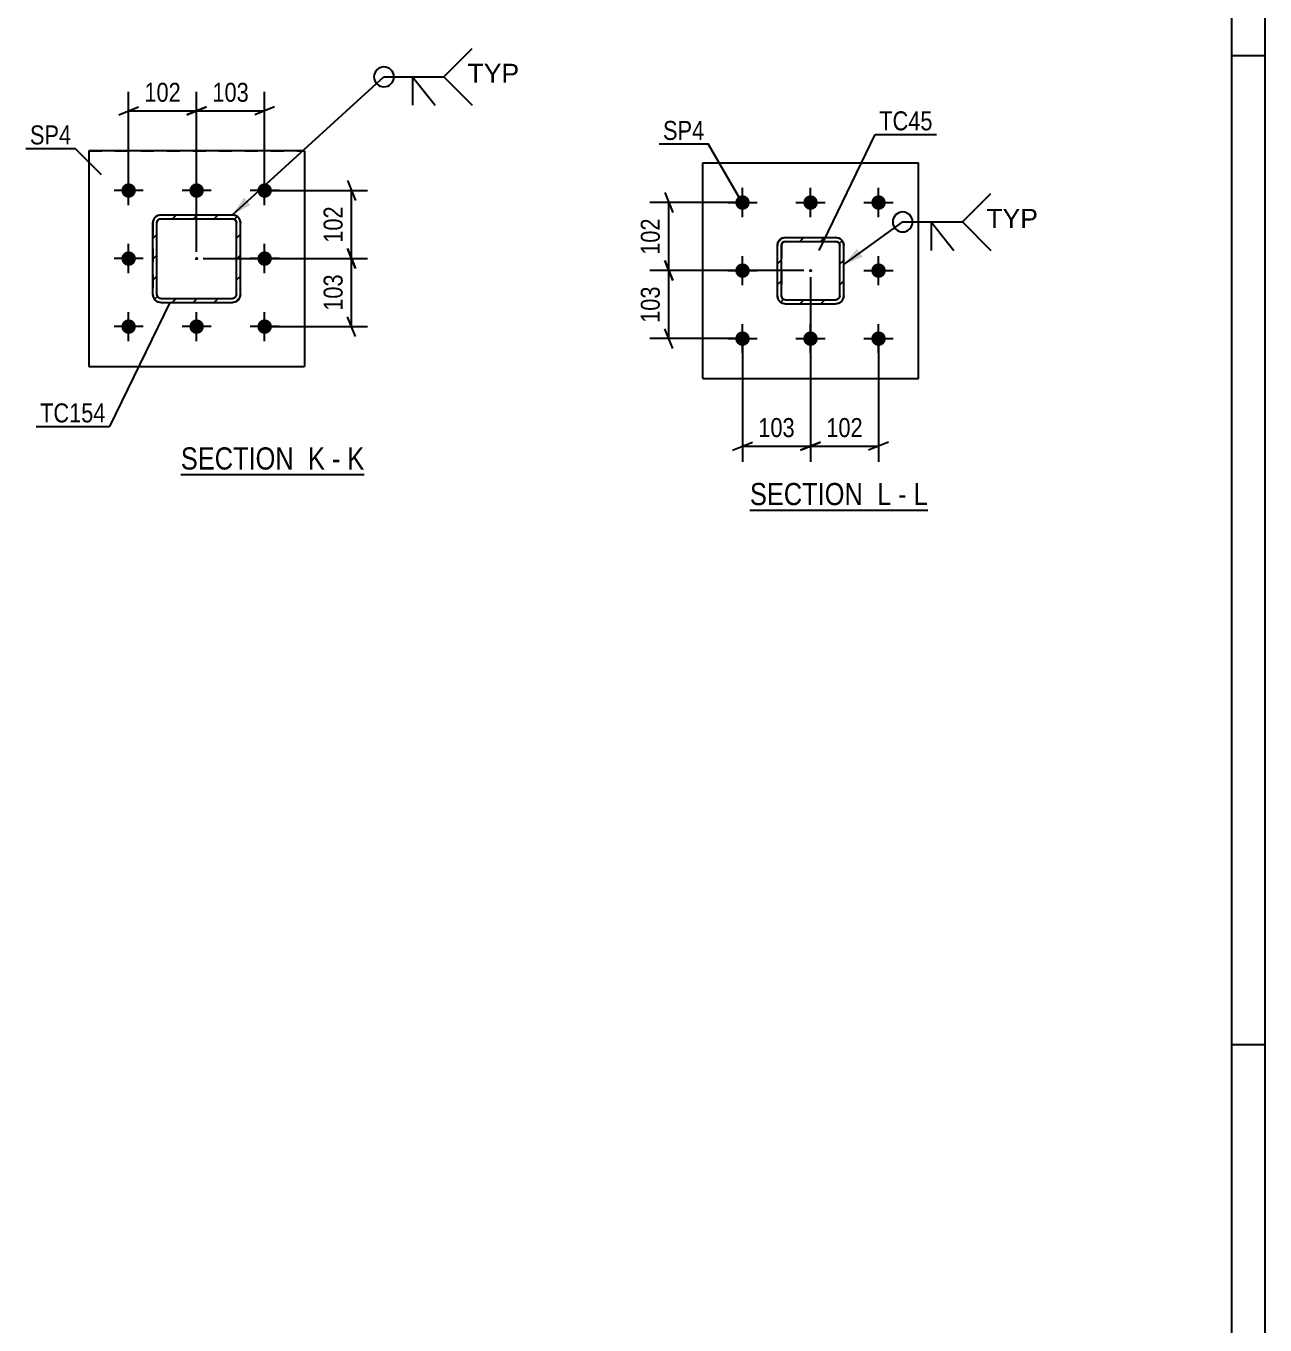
# Model space of a CAD drawing. Header units: millimetres. Extents: x -94 to 747, y -29 to 565.
# Drawn here: x 559.8 to 746.6, y 226.6 to 422.3 of the extents above; entities that cross this region are included whole.
import ezdxf

# ---------------------------------------------------------------- set-up
doc = ezdxf.new("R2010")
doc.units = ezdxf.units.MM
doc.linetypes.add('DXK_LINE_DOT2', pattern=[3.9198, 1.9599, -1.9599])
doc.linetypes.add('DXK_LINE_DOT3', pattern=[5.9187, 2.979, -0.9799, 0.9799, -0.9799])
doc.styles.add('Arial', font='ARIAL.TTF', dxfattribs={"height": 0.2})
doc.styles.add('Arial Narrow', font='ARIALN.TTF', dxfattribs={"height": 0.2})

# ---------------------------------------------------------------- blocks, each defined once
blk = doc.blocks.new('Unknown-708339396-24170')
at = {"color": 5, "linetype": 'Continuous'}
for p, q in [((746.57, -29.19), (746.57, 564.81)), ((741.57, -24.19), (741.57, 559.81)), ((746.57, 417.81), (741.57, 417.81)), ((746.57, 268.81), (741.57, 268.81))]:
    blk.add_line(p, q, dxfattribs=at)
blk = doc.blocks.new('Unknown-708339396-21 - 39322')
at = {"color": 6, "linetype": 'Continuous'}
blk.add_line((583.17, 354.71), (610.82, 354.71), dxfattribs=at)
at = {"color": 0, "linetype": 'Continuous'}
for points in [[(601.28, 355.46), (601.28, 358.96), (583.17, 358.96), (583.17, 355.46)], [(604.89, 355.46), (604.89, 358.96), (602.33, 358.96), (602.33, 355.46)], [(607.21, 355.46), (607.21, 358.96), (605.94, 358.96), (605.94, 355.46)], [(610.82, 355.46), (610.82, 358.96), (608.26, 358.96), (608.26, 355.46)]]:
    blk.add_wipeout(points, dxfattribs=at)
at = {"color": 7, "linetype": 'Continuous', "style": 'Arial Narrow'}
for s, p in [('SECTION ', (583.17, 355.46)), ('K', (602.33, 355.46)), ('K', (608.26, 355.46)), ('-', (605.94, 355.46))]:
    blk.add_text(s, height=3.34, dxfattribs=at).set_placement(p)
blk = doc.blocks.new('Unknown-708339396-22 - 39501')
at = {"color": 6, "linetype": 'Continuous'}
blk.add_line((668.94, 349.35), (695.74, 349.35), dxfattribs=at)
at = {"color": 0, "linetype": 'Continuous'}
for points in [[(687.05, 350.1), (687.05, 353.6), (668.94, 353.6), (668.94, 350.1)], [(690.23, 350.1), (690.23, 353.6), (688.1, 353.6), (688.1, 350.1)], [(692.56, 350.1), (692.56, 353.6), (691.28, 353.6), (691.28, 350.1)], [(695.74, 350.1), (695.74, 353.6), (693.61, 353.6), (693.61, 350.1)]]:
    blk.add_wipeout(points, dxfattribs=at)
at = {"color": 7, "linetype": 'Continuous', "style": 'Arial Narrow'}
for s, p in [('SECTION ', (668.94, 350.1)), ('L', (688.1, 350.1)), ('L', (693.61, 350.1)), ('-', (691.28, 350.1))]:
    blk.add_text(s, height=3.34, dxfattribs=at).set_placement(p)
blk = doc.blocks.new('Part-708339396-39350 - 39322')
at = {"linetype": 'Continuous'}
h = blk.add_hatch(dxfattribs=at)
h.set_pattern_fill('', scale=0.7, style=0, pattern_type=0)
h.set_pattern_definition([(45, (591.4104, 380.7348), (-1.57154, 1.57154), [])])
h.paths.add_polyline_path([(590.95, 380.64), (591.41, 380.73), (591.8, 380.99), (592.06, 381.38), (592.15, 381.84), (592.15, 392.64), (592.06, 393.1), (591.8, 393.49), (591.41, 393.75), (590.95, 393.84), (580.15, 393.84), (579.69, 393.75), (579.3, 393.49), (579.04, 393.1), (578.95, 392.64), (578.95, 381.84), (579.04, 381.38), (579.3, 380.99), (579.69, 380.73), (580.15, 380.64)])
h.paths.add_polyline_path([(580.15, 381.24), (579.92, 381.29), (579.73, 381.42), (579.6, 381.61), (579.55, 381.84), (579.55, 392.64), (579.6, 392.87), (579.73, 393.07), (579.92, 393.2), (580.15, 393.24), (590.95, 393.24), (591.18, 393.2), (591.38, 393.07), (591.51, 392.87), (591.55, 392.64), (591.55, 381.84), (591.51, 381.61), (591.38, 381.42), (591.18, 381.29), (590.95, 381.24)])
blk.add_hatch(color=246, dxfattribs=at).paths.add_polyline_path([(585.55, 387.14, -1), (585.55, 387.34, -1)])
at = {"color": 7, "linetype": 'DXK_LINE_DOT2'}
for p, q in [((579.69, 393.75), (580.15, 393.84)), ((580.15, 393.84), (590.95, 393.84)), ((590.95, 393.84), (591.41, 393.75)), ((578.95, 392.64), (579.04, 393.1)), ((578.95, 392.64), (578.95, 381.84)), ((578.95, 392.64), (578.95, 392.64)), ((579.6, 392.87), (579.55, 392.64)), ((579.55, 381.84), (579.55, 392.64)), ((579.73, 393.07), (579.6, 392.87)), ((579.92, 393.2), (579.73, 393.07)), ((580.15, 393.24), (579.92, 393.2)), ((580.15, 393.24), (590.95, 393.24)), ((591.18, 393.2), (590.95, 393.24)), ((591.38, 393.07), (591.18, 393.2)), ((591.51, 392.87), (591.38, 393.07)), ((591.55, 392.64), (591.51, 392.87)), ((591.55, 381.84), (591.55, 392.64)), ((592.06, 393.1), (592.15, 392.64)), ((592.15, 381.84), (592.15, 392.64)), ((579.04, 381.38), (578.95, 381.84)), ((579.55, 381.84), (579.6, 381.61)), ((591.51, 381.61), (591.55, 381.84)), ((592.15, 381.84), (592.06, 381.38)), ((579.6, 381.61), (579.73, 381.42)), ((580.15, 380.64), (579.69, 380.73)), ((579.73, 381.42), (579.92, 381.29)), ((579.92, 381.29), (580.15, 381.24)), ((580.15, 381.24), (590.95, 381.24)), ((580.15, 380.64), (590.95, 380.64)), ((590.95, 381.24), (591.18, 381.29)), ((591.41, 380.73), (590.95, 380.64)), ((591.18, 381.29), (591.38, 381.42)), ((591.38, 381.42), (591.51, 381.61))]:
    blk.add_line(p, q, dxfattribs=at)
at = {"color": 2, "linetype": 'Continuous'}
for p, q in [((580.15, 393.84), (579.69, 393.75)), ((580.15, 393.84), (580.15, 393.84)), ((580.15, 393.84), (590.95, 393.84)), ((590.95, 393.84), (590.95, 393.84)), ((591.41, 393.75), (590.95, 393.84)), ((579.04, 393.1), (578.95, 392.64)), ((578.95, 392.64), (578.95, 392.64)), ((578.95, 381.84), (578.95, 392.64)), ((579.55, 392.64), (579.6, 392.87)), ((579.55, 392.64), (579.55, 392.64)), ((579.55, 381.84), (579.55, 392.64)), ((579.6, 392.87), (579.73, 393.07)), ((579.73, 393.07), (579.92, 393.2)), ((579.92, 393.2), (580.15, 393.24)), ((580.15, 393.24), (580.15, 393.24)), ((580.15, 393.24), (590.95, 393.24)), ((590.95, 393.24), (590.95, 393.24)), ((590.95, 393.24), (591.18, 393.2)), ((591.18, 393.2), (591.38, 393.07)), ((591.38, 393.07), (591.51, 392.87)), ((591.51, 392.87), (591.55, 392.64)), ((591.55, 392.64), (591.55, 392.64)), ((591.55, 381.84), (591.55, 392.64)), ((592.15, 392.64), (592.06, 393.1)), ((592.15, 392.64), (592.15, 392.64)), ((592.15, 381.84), (592.15, 392.64)), ((578.95, 381.84), (578.95, 381.84)), ((578.95, 381.84), (579.04, 381.38)), ((579.55, 381.84), (579.55, 381.84)), ((579.6, 381.61), (579.55, 381.84)), ((591.55, 381.84), (591.51, 381.61)), ((591.55, 381.84), (591.55, 381.84)), ((592.06, 381.38), (592.15, 381.84)), ((592.15, 381.84), (592.15, 381.84)), ((579.73, 381.42), (579.6, 381.61)), ((579.69, 380.73), (580.15, 380.64)), ((579.92, 381.29), (579.73, 381.42)), ((580.15, 381.24), (579.92, 381.29)), ((580.15, 381.24), (580.15, 381.24)), ((580.15, 381.24), (590.95, 381.24)), ((580.15, 380.64), (580.15, 380.64)), ((580.15, 380.64), (590.95, 380.64)), ((591.18, 381.29), (590.95, 381.24)), ((590.95, 381.24), (590.95, 381.24)), ((590.95, 380.64), (591.41, 380.73)), ((590.95, 380.64), (590.95, 380.64)), ((591.38, 381.42), (591.18, 381.29)), ((591.51, 381.61), (591.38, 381.42))]:
    blk.add_line(p, q, dxfattribs=at)
at = {"color": 7, "linetype": 'DXK_LINE_DOT3'}
blk.add_line((585.55, 387.24), (585.55, 387.24), dxfattribs=at)
at = {"color": 246, "linetype": 'DXK_LINE_DOT2'}
blk.add_line((585.55, 387.24), (585.55, 387.24), dxfattribs=at)
at = {"color": 246, "linetype": 'Continuous'}
blk.add_circle((585.55, 387.24), 0.1, dxfattribs=at)
at = {"color": 7, "linetype": 'DXK_LINE_DOT2'}
for centre, start, end in [((580.15, 392.64), 112.5, 157.5), ((590.95, 392.64), 22.5, 67.5), ((580.15, 381.84), 202.5, 247.5), ((590.95, 381.84), 292.5, 337.5)]:
    blk.add_arc(centre, 1.2, start, end, dxfattribs=at)
at = {"color": 2, "linetype": 'Continuous'}
for centre, start, end in [((580.15, 392.64), 112.5, 157.5), ((590.95, 392.64), 22.5, 67.5), ((580.15, 381.84), 202.5, 247.5), ((590.95, 381.84), 292.5, 337.5)]:
    blk.add_arc(centre, 1.2, start, end, dxfattribs=at)
blk = doc.blocks.new('Part-708339396-39352 - 39322')
at = {"color": 2, "linetype": 'Continuous'}
for p, q in [((601.8, 403.49), (569.3, 403.49)), ((569.3, 403.49), (569.3, 403.49)), ((569.3, 403.49), (569.3, 370.99)), ((601.8, 403.49), (601.8, 403.49)), ((601.8, 403.49), (601.8, 370.99)), ((569.3, 370.99), (601.8, 370.99))]:
    blk.add_line(p, q, dxfattribs=at)
at = {"color": 7, "linetype": 'DXK_LINE_DOT2'}
for p, q in [((569.3, 403.49), (601.8, 403.49)), ((569.3, 403.49), (569.3, 403.49)), ((601.8, 403.49), (601.8, 403.49)), ((569.3, 370.99), (601.8, 370.99))]:
    blk.add_line(p, q, dxfattribs=at)
blk = doc.blocks.new('Bolt-708339396-39439 - 39322')
at = {"linetype": 'Continuous'}
for points in [[(575.3, 396.39, -1), (575.3, 398.59, -1)], [(585.55, 396.39, -1), (585.55, 398.59, -1)], [(595.8, 396.39, -1), (595.8, 398.59, -1)], [(575.3, 386.14, -1), (575.3, 388.34, -1)], [(595.8, 386.14, -1), (595.8, 388.34, -1)], [(575.3, 375.89, -1), (575.3, 378.09, -1)], [(585.55, 375.89, -1), (585.55, 378.09, -1)], [(595.8, 375.89, -1), (595.8, 378.09, -1)]]:
    blk.add_hatch(color=1, dxfattribs=at).paths.add_polyline_path(points)
at = {"color": 1, "linetype": 'Continuous'}
for p, q in [((575.3, 395.29), (575.3, 399.69)), ((585.55, 395.29), (585.55, 399.69)), ((595.8, 395.29), (595.8, 399.69)), ((577.5, 397.49), (573.1, 397.49)), ((587.75, 397.49), (583.35, 397.49)), ((598, 397.49), (593.6, 397.49)), ((575.3, 385.04), (575.3, 389.44)), ((595.8, 385.04), (595.8, 389.44)), ((577.5, 387.24), (573.1, 387.24)), ((598, 387.24), (593.6, 387.24)), ((575.3, 374.79), (575.3, 379.19)), ((585.55, 374.79), (585.55, 379.19)), ((595.8, 374.79), (595.8, 379.19)), ((577.5, 376.99), (573.1, 376.99)), ((587.75, 376.99), (583.35, 376.99)), ((598, 376.99), (593.6, 376.99))]:
    blk.add_line(p, q, dxfattribs=at)
blk = doc.blocks.new('Part-708339396-39532 - 39501')
at = {"color": 2, "linetype": 'Continuous'}
for p, q in [((661.82, 369.18), (661.82, 401.68)), ((661.82, 401.68), (694.32, 401.68)), ((694.32, 369.18), (694.32, 401.68)), ((661.82, 369.18), (694.32, 369.18))]:
    blk.add_line(p, q, dxfattribs=at)
blk = doc.blocks.new('Part-708339396-39509 - 39501')
at = {"linetype": 'Continuous'}
h = blk.add_hatch(dxfattribs=at)
h.set_pattern_fill('', scale=0.7, style=0, pattern_type=0)
h.set_pattern_definition([(45, (673.8118, 390.3407), (-1.57154, 1.57154), [])])
h.paths.add_polyline_path([(674.27, 390.43), (673.81, 390.34), (673.42, 390.08), (673.16, 389.69), (673.07, 389.23), (673.07, 381.63), (673.16, 381.17), (673.42, 380.78), (673.81, 380.52), (674.27, 380.43), (681.87, 380.43), (682.33, 380.52), (682.72, 380.78), (682.98, 381.17), (683.07, 381.63), (683.07, 389.23), (682.98, 389.69), (682.72, 390.08), (682.33, 390.34), (681.87, 390.43)])
h.paths.add_polyline_path([(681.87, 389.83), (682.1, 389.79), (682.3, 389.66), (682.43, 389.46), (682.47, 389.23), (682.47, 381.63), (682.43, 381.4), (682.3, 381.21), (682.1, 381.08), (681.87, 381.03), (674.27, 381.03), (674.04, 381.08), (673.85, 381.21), (673.72, 381.4), (673.67, 381.63), (673.67, 389.23), (673.72, 389.46), (673.85, 389.66), (674.04, 389.79), (674.27, 389.83)])
blk.add_hatch(color=246, dxfattribs=at).paths.add_polyline_path([(678.07, 385.33, -1), (678.07, 385.53, -1)])
at = {"color": 7, "linetype": 'DXK_LINE_DOT2'}
for p, q in [((673.07, 389.23), (673.16, 389.69)), ((673.72, 389.46), (673.67, 389.23)), ((673.85, 389.66), (673.72, 389.46)), ((673.81, 390.34), (674.27, 390.43)), ((674.04, 389.79), (673.85, 389.66)), ((674.27, 389.83), (674.04, 389.79)), ((674.27, 390.43), (681.87, 390.43)), ((674.27, 389.83), (681.87, 389.83)), ((681.87, 390.43), (682.33, 390.34)), ((682.1, 389.79), (681.87, 389.83)), ((682.3, 389.66), (682.1, 389.79)), ((682.43, 389.46), (682.3, 389.66)), ((682.47, 389.23), (682.43, 389.46)), ((682.98, 389.69), (683.07, 389.23)), ((673.07, 381.63), (673.07, 389.23)), ((673.67, 389.23), (673.67, 381.63)), ((682.47, 381.63), (682.47, 389.23)), ((683.07, 381.63), (683.07, 389.23)), ((673.16, 381.17), (673.07, 381.63)), ((673.67, 381.63), (673.72, 381.4)), ((682.43, 381.4), (682.47, 381.63)), ((683.07, 381.63), (682.98, 381.17)), ((673.72, 381.4), (673.85, 381.21)), ((674.27, 380.43), (673.81, 380.52)), ((673.85, 381.21), (674.04, 381.08)), ((674.04, 381.08), (674.27, 381.03)), ((674.27, 381.03), (681.87, 381.03)), ((674.27, 380.43), (681.87, 380.43)), ((681.87, 381.03), (682.1, 381.08)), ((682.33, 380.52), (681.87, 380.43)), ((682.1, 381.08), (682.3, 381.21)), ((682.3, 381.21), (682.43, 381.4))]:
    blk.add_line(p, q, dxfattribs=at)
at = {"color": 2, "linetype": 'Continuous'}
for p, q in [((673.16, 389.69), (673.07, 389.23)), ((673.67, 389.23), (673.72, 389.46)), ((673.72, 389.46), (673.85, 389.66)), ((674.27, 390.43), (673.81, 390.34)), ((673.85, 389.66), (674.04, 389.79)), ((674.04, 389.79), (674.27, 389.83)), ((674.27, 390.43), (681.87, 390.43)), ((674.27, 389.83), (681.87, 389.83)), ((682.33, 390.34), (681.87, 390.43)), ((681.87, 389.83), (682.1, 389.79)), ((682.1, 389.79), (682.3, 389.66)), ((682.3, 389.66), (682.43, 389.46)), ((682.43, 389.46), (682.47, 389.23)), ((683.07, 389.23), (682.98, 389.69)), ((673.07, 381.63), (673.07, 389.23)), ((673.67, 381.63), (673.67, 389.23)), ((682.47, 381.63), (682.47, 389.23)), ((683.07, 381.63), (683.07, 389.23)), ((673.07, 381.63), (673.16, 381.17)), ((673.72, 381.4), (673.67, 381.63)), ((682.47, 381.63), (682.43, 381.4)), ((682.98, 381.17), (683.07, 381.63)), ((673.85, 381.21), (673.72, 381.4)), ((673.81, 380.52), (674.27, 380.43)), ((674.04, 381.08), (673.85, 381.21)), ((674.27, 381.03), (674.04, 381.08)), ((674.27, 381.03), (681.87, 381.03)), ((674.27, 380.43), (681.87, 380.43)), ((682.1, 381.08), (681.87, 381.03)), ((681.87, 380.43), (682.33, 380.52)), ((682.3, 381.21), (682.1, 381.08)), ((682.43, 381.4), (682.3, 381.21))]:
    blk.add_line(p, q, dxfattribs=at)
at = {"color": 7, "linetype": 'DXK_LINE_DOT3'}
blk.add_line((678.07, 385.43), (678.07, 385.43), dxfattribs=at)
at = {"color": 246, "linetype": 'DXK_LINE_DOT2'}
blk.add_line((678.07, 385.43), (678.07, 385.43), dxfattribs=at)
at = {"color": 246, "linetype": 'Continuous'}
blk.add_circle((678.07, 385.43), 0.1, dxfattribs=at)
at = {"color": 7, "linetype": 'DXK_LINE_DOT2'}
for centre, start, end in [((674.27, 389.23), 112.5, 157.5), ((681.87, 389.23), 22.5, 67.5), ((674.27, 381.63), 202.5, 247.5), ((681.87, 381.63), 292.5, 337.5)]:
    blk.add_arc(centre, 1.2, start, end, dxfattribs=at)
at = {"color": 2, "linetype": 'Continuous'}
for centre, start, end in [((674.27, 389.23), 112.5, 157.5), ((681.87, 389.23), 22.5, 67.5), ((674.27, 381.63), 202.5, 247.5), ((681.87, 381.63), 292.5, 337.5)]:
    blk.add_arc(centre, 1.2, start, end, dxfattribs=at)
blk = doc.blocks.new('Bolt-708339396-39619 - 39501')
at = {"linetype": 'Continuous'}
for points in [[(667.82, 396.78, -1), (667.82, 394.58, -1)], [(678.07, 396.78, -1), (678.07, 394.58, -1)], [(688.32, 396.78, -1), (688.32, 394.58, -1)], [(667.82, 386.53, -1), (667.82, 384.33, -1)], [(688.32, 386.53, -1), (688.32, 384.33, -1)], [(667.82, 376.28, -1), (667.82, 374.08, -1)], [(678.07, 376.28, -1), (678.07, 374.08, -1)], [(688.32, 376.28, -1), (688.32, 374.08, -1)]]:
    blk.add_hatch(color=1, dxfattribs=at).paths.add_polyline_path(points)
at = {"color": 1, "linetype": 'Continuous'}
for p, q in [((667.82, 393.48), (667.82, 397.88)), ((678.07, 393.48), (678.07, 397.88)), ((688.32, 393.48), (688.32, 397.88)), ((665.62, 395.68), (670.02, 395.68)), ((675.87, 395.68), (680.27, 395.68)), ((686.12, 395.68), (690.52, 395.68)), ((667.82, 383.23), (667.82, 387.63)), ((688.32, 383.23), (688.32, 387.63)), ((665.62, 385.43), (670.02, 385.43)), ((686.12, 385.43), (690.52, 385.43)), ((667.82, 372.98), (667.82, 377.38)), ((678.07, 372.98), (678.07, 377.38)), ((688.32, 372.98), (688.32, 377.38)), ((665.62, 375.18), (670.02, 375.18)), ((675.87, 375.18), (680.27, 375.18)), ((686.12, 375.18), (690.52, 375.18))]:
    blk.add_line(p, q, dxfattribs=at)
blk = doc.blocks.new('StraightDimension-708339396-46495 - 39322')
at = {"color": 7, "linetype": 'Continuous'}
for p, q in [((575.3, 398.49), (575.3, 412.36)), ((585.55, 388.24), (585.55, 412.36)), ((573.8, 408.91), (576.8, 410.11)), ((575.3, 409.51), (585.55, 409.51)), ((587.05, 410.11), (584.05, 408.91))]:
    blk.add_line(p, q, dxfattribs=at)
at = {"color": 0}
blk.add_wipeout([(583.77, 410.26), (583.77, 414.46), (577.08, 414.46), (577.08, 410.26)], dxfattribs=at)
at = {"color": 3, "style": 'Arial Narrow'}
blk.add_text('102', height=2.863, dxfattribs=at).set_placement((577.68, 410.86))
blk = doc.blocks.new('StraightDimension-708339396-46497 - 39322')
at = {"color": 7, "linetype": 'Continuous'}
for p, q in [((585.55, 388.24), (585.55, 412.36)), ((595.8, 398.49), (595.8, 412.36)), ((584.05, 408.91), (587.05, 410.11)), ((585.55, 409.51), (595.8, 409.51)), ((597.3, 410.11), (594.3, 408.91))]:
    blk.add_line(p, q, dxfattribs=at)
at = {"color": 0}
blk.add_wipeout([(594.02, 410.26), (594.02, 414.46), (587.33, 414.46), (587.33, 410.26)], dxfattribs=at)
at = {"color": 3, "style": 'Arial Narrow'}
blk.add_text('103', height=2.863, dxfattribs=at).set_placement((587.93, 410.86))
blk = doc.blocks.new('StraightDimension-708339396-46499 - 39322')
at = {"color": 7, "linetype": 'Continuous'}
for p, q in [((608.3, 388.74), (609.5, 385.74)), ((586.55, 387.24), (611.3, 387.24)), ((608.9, 376.99), (608.9, 387.24)), ((609.5, 375.49), (608.3, 378.49)), ((596.8, 376.99), (611.3, 376.99))]:
    blk.add_line(p, q, dxfattribs=at)
at = {"color": 0}
blk.add_wipeout([(608.15, 385.46), (603.95, 385.46), (603.95, 378.78), (608.15, 378.78)], dxfattribs=at)
at = {"color": 3, "style": 'Arial Narrow'}
blk.add_text('103', height=2.863, rotation=90.0002, dxfattribs=at).set_placement((607.55, 379.38))
blk = doc.blocks.new('StraightDimension-708339396-46501 - 39322')
at = {"color": 7, "linetype": 'Continuous'}
for p, q in [((596.8, 397.49), (611.3, 397.49)), ((608.3, 398.99), (609.5, 395.99)), ((608.9, 387.24), (608.9, 397.49)), ((609.5, 385.74), (608.3, 388.74)), ((586.55, 387.24), (611.3, 387.24))]:
    blk.add_line(p, q, dxfattribs=at)
at = {"color": 0}
blk.add_wipeout([(608.15, 395.71), (603.95, 395.71), (603.95, 389.03), (608.15, 389.03)], dxfattribs=at)
at = {"color": 3, "style": 'Arial Narrow'}
blk.add_text('102', height=2.863, rotation=90.0002, dxfattribs=at).set_placement((607.55, 389.63))
blk = doc.blocks.new('StraightDimension-708339396-46513 - 39501')
at = {"color": 7, "linetype": 'Continuous'}
for p, q in [((678.07, 384.43), (678.07, 356.6)), ((667.82, 374.18), (667.82, 356.6)), ((666.32, 358.4), (669.32, 359.6)), ((667.82, 359), (678.07, 359)), ((679.57, 359.6), (676.57, 358.4))]:
    blk.add_line(p, q, dxfattribs=at)
at = {"color": 0}
blk.add_wipeout([(676.29, 359.75), (676.29, 363.95), (669.6, 363.95), (669.6, 359.75)], dxfattribs=at)
at = {"color": 3, "style": 'Arial Narrow'}
blk.add_text('103', height=2.863, dxfattribs=at).set_placement((670.2, 360.35))
blk = doc.blocks.new('StraightDimension-708339396-46515 - 39501')
at = {"color": 7, "linetype": 'Continuous'}
for p, q in [((678.07, 384.43), (678.07, 356.6)), ((688.32, 374.18), (688.32, 356.6)), ((676.57, 358.4), (679.57, 359.6)), ((678.07, 359), (688.32, 359)), ((689.82, 359.6), (686.82, 358.4))]:
    blk.add_line(p, q, dxfattribs=at)
at = {"color": 0}
blk.add_wipeout([(686.54, 359.75), (686.54, 363.95), (679.85, 363.95), (679.85, 359.75)], dxfattribs=at)
at = {"color": 3, "style": 'Arial Narrow'}
blk.add_text('102', height=2.863, dxfattribs=at).set_placement((680.45, 360.35))
blk = doc.blocks.new('StraightDimension-708339396-46517 - 39501')
at = {"color": 7, "linetype": 'Continuous'}
for p, q in [((656.1, 386.93), (657.3, 383.93)), ((677.07, 385.43), (653.85, 385.43)), ((656.7, 375.18), (656.7, 385.43)), ((657.3, 373.68), (656.1, 376.68)), ((666.82, 375.18), (653.85, 375.18))]:
    blk.add_line(p, q, dxfattribs=at)
at = {"color": 0}
blk.add_wipeout([(655.95, 383.65), (651.75, 383.65), (651.75, 376.96), (655.95, 376.96)], dxfattribs=at)
at = {"color": 3, "style": 'Arial Narrow'}
blk.add_text('103', height=2.863, rotation=90.0002, dxfattribs=at).set_placement((655.35, 377.56))
blk = doc.blocks.new('StraightDimension-708339396-46519 - 39501')
at = {"color": 7, "linetype": 'Continuous'}
for p, q in [((666.82, 395.68), (653.85, 395.68)), ((656.1, 397.18), (657.3, 394.18)), ((656.7, 385.43), (656.7, 395.68)), ((657.3, 383.93), (656.1, 386.93)), ((677.07, 385.43), (653.85, 385.43))]:
    blk.add_line(p, q, dxfattribs=at)
at = {"color": 0}
blk.add_wipeout([(655.95, 393.9), (651.75, 393.9), (651.75, 387.21), (655.95, 387.21)], dxfattribs=at)
at = {"color": 3, "style": 'Arial Narrow'}
blk.add_text('102', height=2.863, rotation=90.0002, dxfattribs=at).set_placement((655.35, 387.81))
blk = doc.blocks.new('Mark-708339396-39483 - 39322')
at = {"color": 0}
blk.add_wipeout([(571.83, 362.56), (571.83, 365.56), (561.96, 365.56), (561.96, 362.56)], dxfattribs=at)
blk.add_wipeout([(571.83, 362.56), (571.83, 365.56), (561.96, 365.56), (561.96, 362.56)], dxfattribs=at)
at = {"color": 30, "linetype": 'Continuous'}
for p in [(581.53, 380.64), (561.36, 361.96)]:
    blk.add_line(p, (572.43, 361.96), dxfattribs=at)
at = {"color": 3, "style": 'Arial Narrow'}
blk.add_text('TC154', height=2.863, dxfattribs=at).set_placement((561.96, 362.56))
blk = doc.blocks.new('Mark-708339396-39486 - 39322')
at = {"color": 0}
blk.add_wipeout([(566.64, 404.44), (566.64, 407.44), (560.43, 407.44), (560.43, 404.44)], dxfattribs=at)
blk.add_wipeout([(566.64, 404.44), (566.64, 407.44), (560.43, 407.44), (560.43, 404.44)], dxfattribs=at)
at = {"color": 30, "linetype": 'Continuous'}
for p in [(559.83, 403.84), (571.21, 399.87)]:
    blk.add_line(p, (567.24, 403.84), dxfattribs=at)
at = {"color": 3, "style": 'Arial Narrow'}
blk.add_text('SP4', height=2.863, dxfattribs=at).set_placement((560.43, 404.44))
blk = doc.blocks.new('WeldMark-708339396-40125 - 39322')
at = {"linetype": 'Continuous'}
blk.add_hatch(color=30, dxfattribs=at).paths.add_polyline_path([(593.67, 395.31), (590.95, 393.84), (592.67, 396.42)])
at = {"color": 30, "linetype": 'Continuous'}
for p, q in [((590.95, 393.84), (613.78, 414.62)), ((613.78, 414.62), (622.78, 414.62))]:
    blk.add_line(p, q, dxfattribs=at)
at = {"color": 3, "linetype": 'Continuous'}
for q in [(621.5, 410.33), (618.07, 410.33)]:
    blk.add_line((618.07, 414.62), q, dxfattribs=at)
for start, end in [(90, 270), (270, 90)]:
    blk.add_arc((613.78, 414.62), 1.5, start, end, dxfattribs=at)
at = {"color": 0, "linetype": 'Continuous'}
blk.add_wipeout([(634.16, 413.72), (634.16, 416.72), (626.38, 416.72), (626.38, 413.72)], dxfattribs=at)
blk.add_wipeout([(634.16, 413.72), (634.16, 416.72), (626.38, 416.72), (626.38, 413.72)], dxfattribs=at)
at = {"color": 3, "linetype": 'Continuous'}
for q in [(627.07, 418.9), (627.07, 410.33)]:
    blk.add_line((622.78, 414.62), q, dxfattribs=at)
at = {"color": 3, "linetype": 'Continuous', "style": 'Arial'}
blk.add_text('TYP', height=2.865, dxfattribs=at).set_placement((626.38, 413.72))
blk = doc.blocks.new('Mark-708339396-39664 - 39501')
at = {"color": 0}
blk.add_wipeout([(696.46, 406.56), (696.46, 409.56), (688.43, 409.56), (688.43, 406.56)], dxfattribs=at)
blk.add_wipeout([(696.46, 406.56), (696.46, 409.56), (688.43, 409.56), (688.43, 406.56)], dxfattribs=at)
at = {"color": 30, "linetype": 'Continuous'}
for p, q in [((679.37, 388.44), (687.83, 405.96)), ((687.83, 405.96), (697.06, 405.96))]:
    blk.add_line(p, q, dxfattribs=at)
at = {"color": 3, "style": 'Arial Narrow'}
blk.add_text('TC45', height=2.863, dxfattribs=at).set_placement((688.43, 406.56))
blk = doc.blocks.new('Mark-708339396-39667 - 39501')
at = {"color": 0}
blk.add_wipeout([(662.05, 405.12), (662.05, 408.12), (655.84, 408.12), (655.84, 405.12)], dxfattribs=at)
blk.add_wipeout([(662.05, 405.12), (662.05, 408.12), (655.84, 408.12), (655.84, 405.12)], dxfattribs=at)
at = {"color": 30, "linetype": 'Continuous'}
for p in [(655.24, 404.52), (667.65, 395.86)]:
    blk.add_line(p, (662.65, 404.52), dxfattribs=at)
at = {"color": 3, "style": 'Arial Narrow'}
blk.add_text('SP4', height=2.863, dxfattribs=at).set_placement((655.84, 405.12))
blk = doc.blocks.new('WeldMark-708339396-40188 - 39501')
at = {"linetype": 'Continuous'}
blk.add_hatch(color=30, dxfattribs=at).paths.add_polyline_path([(685.94, 387.5), (683.07, 386.35), (685.07, 388.71)])
at = {"color": 30, "linetype": 'Continuous'}
for p, q in [((683.07, 386.35), (691.96, 392.76)), ((691.96, 392.76), (700.96, 392.76))]:
    blk.add_line(p, q, dxfattribs=at)
at = {"color": 3, "linetype": 'Continuous'}
for q in [(699.68, 388.47), (696.25, 388.47)]:
    blk.add_line((696.25, 392.76), q, dxfattribs=at)
for start, end in [(90, 270), (270, 90)]:
    blk.add_arc((691.96, 392.76), 1.5, start, end, dxfattribs=at)
at = {"color": 0, "linetype": 'Continuous'}
blk.add_wipeout([(712.34, 391.86), (712.34, 394.86), (704.56, 394.86), (704.56, 391.86)], dxfattribs=at)
blk.add_wipeout([(712.34, 391.86), (712.34, 394.86), (704.56, 394.86), (704.56, 391.86)], dxfattribs=at)
at = {"color": 3, "linetype": 'Continuous'}
for q in [(705.25, 397.04), (705.25, 388.47)]:
    blk.add_line((700.96, 392.76), q, dxfattribs=at)
at = {"color": 3, "linetype": 'Continuous', "style": 'Arial'}
blk.add_text('TYP', height=2.865, dxfattribs=at).set_placement((704.56, 391.86))

msp = doc.modelspace()

# ---------------------------------------------------------------- block references
for name in ['Unknown-708339396-24170', 'Part-708339396-39352 - 39322', 'Part-708339396-39532 - 39501', 'Bolt-708339396-39439 - 39322', 'Bolt-708339396-39619 - 39501', 'Part-708339396-39350 - 39322', 'Part-708339396-39509 - 39501']:
    msp.add_blockref(name, (0, 0))

# ---------------------------------------------------------------- next in the draw order: block references
for name in ['StraightDimension-708339396-46495 - 39322', 'Mark-708339396-39664 - 39501', 'Mark-708339396-39486 - 39322', 'StraightDimension-708339396-46513 - 39501', 'Mark-708339396-39483 - 39322', 'Unknown-708339396-21 - 39322', 'Unknown-708339396-22 - 39501']:
    msp.add_blockref(name, (0, 0))

# ---------------------------------------------------------------- next in the draw order: block references
for name in ['StraightDimension-708339396-46497 - 39322', 'WeldMark-708339396-40188 - 39501', 'StraightDimension-708339396-46515 - 39501']:
    msp.add_blockref(name, (0, 0))

# ---------------------------------------------------------------- next in the draw order: block references
for name in ['StraightDimension-708339396-46499 - 39322', 'StraightDimension-708339396-46517 - 39501']:
    msp.add_blockref(name, (0, 0))

# ---------------------------------------------------------------- next in the draw order: block references
for name in ['StraightDimension-708339396-46501 - 39322', 'StraightDimension-708339396-46519 - 39501']:
    msp.add_blockref(name, (0, 0))

# ---------------------------------------------------------------- next in the draw order: block references
for name in ['WeldMark-708339396-40125 - 39322', 'Mark-708339396-39667 - 39501']:
    msp.add_blockref(name, (0, 0))

doc.saveas('drawing.dxf')
